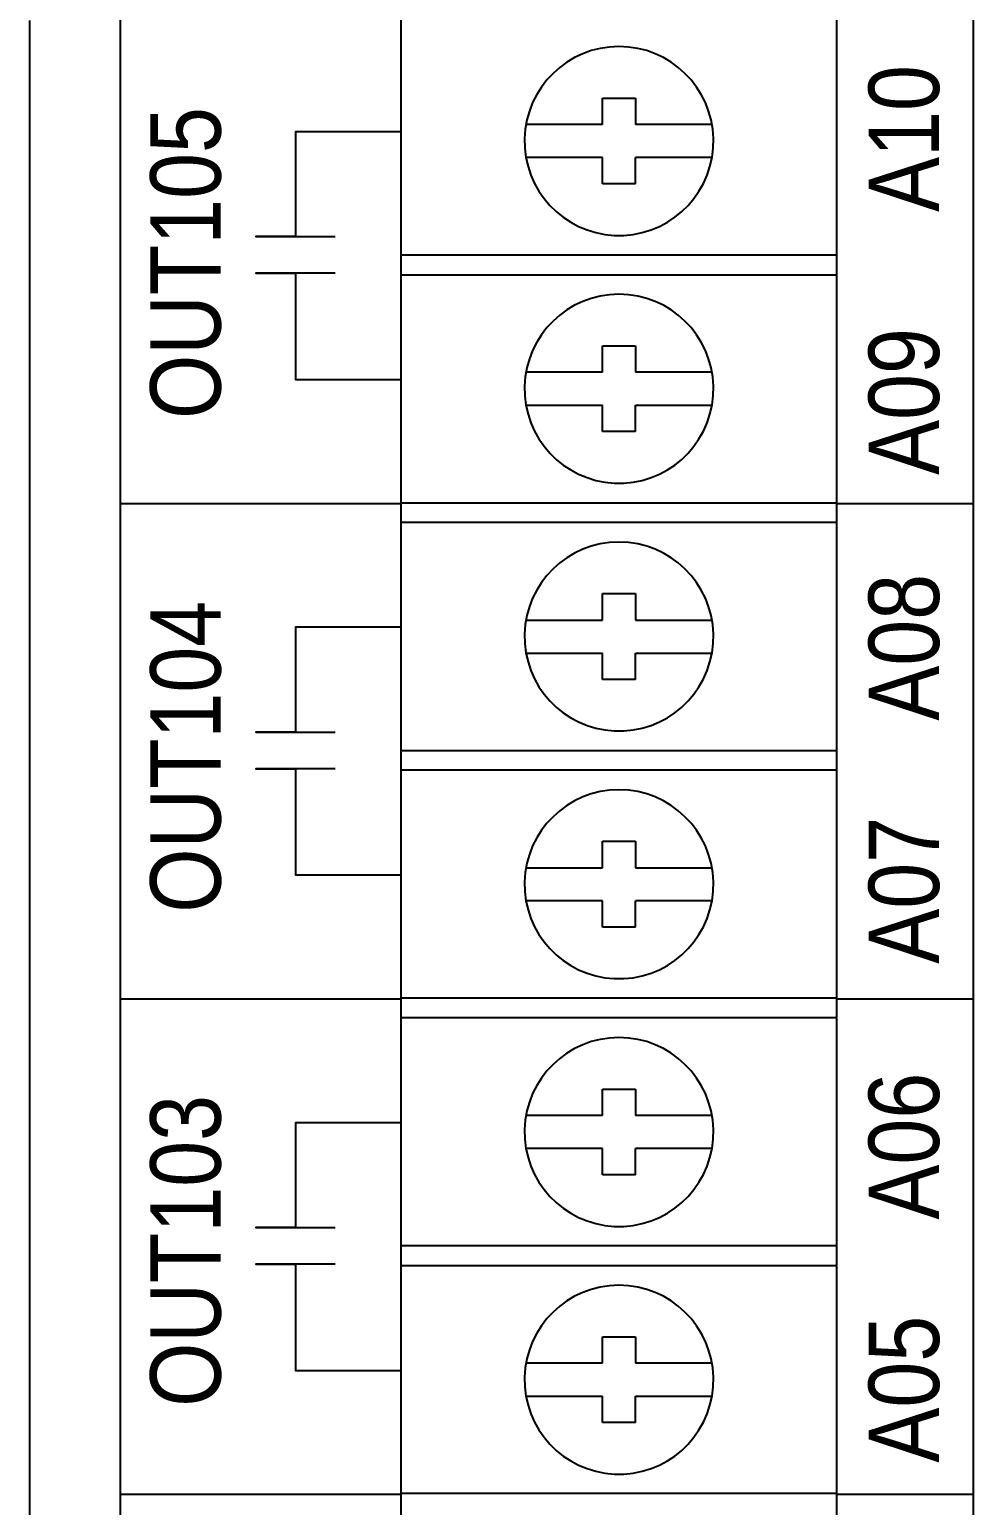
# Model space of a CAD drawing. Extents: x -11 to 35.7, y -8.8 to 26.3.
# Drawn here: x 19.577 to 21.006, y -4.214 to -1.98 of the extents above; entities that cross this region are included whole.
import ezdxf

# ---------------------------------------------------------------- set-up
doc = ezdxf.new("R2010")
doc.units = 0
doc.header["$MEASUREMENT"] = 0
doc.layers.add('5_00_DWG', color=7, linetype='CONTINUOUS')

msp = doc.modelspace()

# ---------------------------------------------------------------- linework, layer by layer
at = {"layer": '5_00_DWG'}
for points in [[(20.7995, -6.0871), (20.7995, 5.163), (20.1395, 5.163), (20.1395, -6.0871), (20.7995, -6.0871)], [(19.7146, -1.9163), (19.7146, -2.0183), (19.7146, -2.1197), (19.7146, -2.2204), (19.7146, -2.3204), (19.7146, -2.4198), (19.7146, -2.5183), (19.7146, -2.6161), (19.7146, -2.7131), (19.7146, -2.8092), (19.7146, -2.9043), (19.7146, -2.9985), (19.7146, -3.0918), (19.7146, -3.184), (19.7146, -3.2297), (19.7146, -3.2751), (19.7146, -3.3202), (19.7146, -3.3651), (19.7146, -3.4097), (19.7146, -3.454), (19.7146, -3.4979), (19.7146, -3.5416), (19.7146, -3.585), (19.7146, -3.6281), (19.7146, -3.6708), (19.7146, -3.7132), (19.7146, -3.7553), (19.7146, -3.7971), (19.7146, -3.8385), (19.7146, -3.8796), (19.7146, -3.9204), (19.7146, -3.9607), (19.7146, -4.0008), (19.7146, -4.0404), (19.7146, -4.0797), (19.7146, -4.1187), (19.7146, -4.1572), (19.7146, -4.1954), (19.7146, -4.2332)], [(21.0061, -4.2332), (21.0061, -4.1954), (21.0061, -4.1572), (21.0061, -4.1187), (21.0061, -4.0797), (21.0061, -4.0404), (21.0061, -4.0008), (21.0061, -3.9607), (21.0061, -3.9204), (21.0061, -3.8796), (21.0061, -3.8385), (21.0061, -3.7971), (21.0061, -3.7553), (21.0061, -3.7132), (21.0061, -3.6708), (21.0061, -3.6281), (21.0061, -3.585), (21.0061, -3.5416), (21.0061, -3.4979), (21.0061, -3.454), (21.0061, -3.4097), (21.0061, -3.3651), (21.0061, -3.3202), (21.0061, -3.2751), (21.0061, -3.2297), (21.0061, -3.184), (21.0061, -3.0918), (21.0061, -2.9985), (21.0061, -2.9043), (21.0061, -2.8092), (21.0061, -2.7131), (21.0061, -2.6161), (21.0061, -2.5183), (21.0061, -2.4198), (21.0061, -2.3204), (21.0061, -2.2204), (21.0061, -2.1197), (21.0061, -2.0183), (21.0061, -1.9163)], [(19.5772, -1.9668), (19.5772, -2.0551), (19.5772, -2.1429), (19.5772, -2.2301), (19.5772, -2.3168), (19.5772, -2.4029), (19.5772, -2.4884), (19.5772, -2.5733), (19.5772, -2.6576), (19.5772, -2.7413), (19.5772, -2.8243), (19.5772, -2.8656), (19.5772, -2.9067), (19.5772, -2.9477), (19.5772, -2.9885), (19.5772, -3.0291), (19.5772, -3.0695), (19.5772, -3.1098), (19.5772, -3.1499), (19.5772, -3.1899), (19.5772, -3.2296), (19.5772, -3.2692), (19.5772, -3.3086), (19.5772, -3.3478), (19.5772, -3.3869), (19.5772, -3.4257), (19.5772, -3.4644), (19.5772, -3.5029), (19.5772, -3.5412), (19.5772, -3.5793), (19.5772, -3.6173), (19.5772, -3.655), (19.5772, -3.6925), (19.5772, -3.7299), (19.5772, -3.767), (19.5772, -3.804), (19.5772, -3.8407), (19.5772, -3.8773), (19.5772, -3.9136), (19.5772, -3.9498), (19.5772, -3.9857), (19.5772, -4.0214), (19.5772, -4.0569), (19.5772, -4.0923), (19.5772, -4.1273), (19.5772, -4.1622), (19.5772, -4.1969), (19.5772, -4.2314)], [(20.4445, -2.0841), (20.4945, -2.0841)], [(20.4445, -2.1241), (20.4445, -2.0841)], [(20.4945, -2.0841), (20.4945, -2.1241)], [(20.1395, -2.135), (19.9797, -2.135), (19.9797, -2.2938), (19.9197, -2.2938), (20.0397, -2.2938)], [(20.4445, -2.1241), (20.3287, -2.1241)], [(20.6103, -2.1241), (20.4945, -2.1241)], [(20.4445, -2.1741), (20.3287, -2.1741)], [(20.4445, -2.214), (20.4445, -2.1741)], [(20.6103, -2.1741), (20.4945, -2.1741)], [(20.4945, -2.214), (20.4945, -2.1741)], [(20.4945, -2.214), (20.4445, -2.214)], [(20.1395, -2.3215), (20.7995, -2.3215)], [(20.0397, -2.3493), (19.9197, -2.3493), (19.9797, -2.3493), (19.9797, -2.51), (20.1395, -2.51)], [(20.1395, -2.3515), (20.7995, -2.3515)], [(20.4445, -2.4591), (20.4945, -2.4591)], [(20.4445, -2.4991), (20.4445, -2.4591)], [(20.4945, -2.4591), (20.4945, -2.4991)], [(20.4445, -2.4991), (20.3287, -2.4991)], [(20.6103, -2.4991), (20.4945, -2.4991)], [(20.3287, -2.5491), (20.4445, -2.5491)], [(20.4445, -2.589), (20.4445, -2.5491)], [(20.4945, -2.5491), (20.6103, -2.5491)], [(20.4945, -2.589), (20.4945, -2.5491)], [(20.4945, -2.589), (20.4445, -2.589)], [(19.7146, -2.6976), (20.1395, -2.6976)], [(20.1395, -2.6965), (20.7995, -2.6965)], [(20.7995, -2.6976), (21.0061, -2.6976)], [(20.7995, -2.7265), (20.1395, -2.7265)], [(20.4445, -2.8741), (20.4445, -2.8341)], [(20.4445, -2.8341), (20.4945, -2.8341)], [(20.4945, -2.8341), (20.4945, -2.8741)], [(20.3287, -2.8741), (20.4445, -2.8741)], [(20.4945, -2.8741), (20.6103, -2.8741)], [(20.1395, -2.885), (19.9797, -2.885), (19.9797, -3.0438), (19.9197, -3.0438), (20.0397, -3.0438)], [(20.3287, -2.9241), (20.4445, -2.9241)], [(20.4445, -2.964), (20.4445, -2.9241)], [(20.4945, -2.9241), (20.6103, -2.9241)], [(20.4945, -2.964), (20.4945, -2.9241)], [(20.4945, -2.964), (20.4445, -2.964)], [(20.1395, -3.0715), (20.7995, -3.0715)], [(20.0397, -3.0993), (19.9197, -3.0993), (19.9797, -3.0993), (19.9797, -3.26), (20.1395, -3.26)], [(20.7995, -3.1015), (20.1395, -3.1015)], [(20.4445, -3.2091), (20.4945, -3.2091)], [(20.4445, -3.2491), (20.4445, -3.2091)], [(20.4945, -3.2091), (20.4945, -3.2491)], [(20.3287, -3.2491), (20.4445, -3.2491)], [(20.4945, -3.2491), (20.6103, -3.2491)], [(20.4445, -3.2991), (20.3287, -3.2991)], [(20.4445, -3.339), (20.4445, -3.2991)], [(20.6103, -3.2991), (20.4945, -3.2991)], [(20.4945, -3.339), (20.4945, -3.2991)], [(20.4945, -3.339), (20.4445, -3.339)], [(19.7146, -3.4476), (20.1395, -3.4476)], [(20.7995, -3.4465), (20.1395, -3.4465)], [(20.7995, -3.4476), (21.0061, -3.4476)], [(20.7995, -3.4765), (20.1395, -3.4765)], [(20.4445, -3.5841), (20.4945, -3.5841)], [(20.4445, -3.6241), (20.4445, -3.5841)], [(20.4945, -3.5841), (20.4945, -3.6241)], [(20.1395, -3.635), (19.9797, -3.635), (19.9797, -3.7938), (19.9197, -3.7938), (20.0397, -3.7938)], [(20.4445, -3.6241), (20.3287, -3.6241)], [(20.6103, -3.6241), (20.4945, -3.6241)], [(20.4445, -3.6741), (20.3287, -3.6741)], [(20.4445, -3.714), (20.4445, -3.6741)], [(20.6103, -3.6741), (20.4945, -3.6741)], [(20.4945, -3.714), (20.4945, -3.6741)], [(20.4945, -3.714), (20.4445, -3.714)], [(20.7995, -3.8215), (20.1395, -3.8215)], [(20.0397, -3.8493), (19.9197, -3.8493), (19.9797, -3.8493), (19.9797, -4.01), (20.1395, -4.01)], [(20.7995, -3.8515), (20.1395, -3.8515)], [(20.4445, -3.9991), (20.4445, -3.9591)], [(20.4445, -3.9591), (20.4945, -3.9591)], [(20.4945, -3.9591), (20.4945, -3.9991)], [(20.4445, -3.9991), (20.3287, -3.9991)], [(20.6103, -3.9991), (20.4945, -3.9991)], [(20.3287, -4.0491), (20.4445, -4.0491)], [(20.4445, -4.089), (20.4445, -4.0491)], [(20.4945, -4.0491), (20.6103, -4.0491)], [(20.4945, -4.089), (20.4945, -4.0491)], [(20.4945, -4.089), (20.4445, -4.089)], [(20.1395, -4.1976), (19.7146, -4.1976)], [(20.7995, -4.1965), (20.1395, -4.1965)], [(21.0061, -4.1976), (20.7995, -4.1976)]]:
    msp.add_lwpolyline(points, dxfattribs=at)
for points in [[(20.4695, -2.0061), (20.4551, -2.0068), (20.4411, -2.0089), (20.4276, -2.0123), (20.4146, -2.017), (20.4023, -2.0228), (20.3906, -2.0298), (20.3797, -2.0378), (20.3696, -2.0468), (20.3604, -2.0566), (20.3521, -2.0674), (20.3449, -2.0788), (20.3388, -2.091), (20.3338, -2.1039), (20.3301, -2.1172), (20.3276, -2.1311), (20.3266, -2.1454), (20.3269, -2.1599), (20.3287, -2.174), (20.3318, -2.1876), (20.3361, -2.2007), (20.3417, -2.2133), (20.3484, -2.2251), (20.3561, -2.2362), (20.3649, -2.2465), (20.3745, -2.256), (20.3851, -2.2645), (20.3964, -2.272), (20.4084, -2.2784), (20.4211, -2.2836), (20.4343, -2.2877), (20.4481, -2.2905), (20.4623, -2.2919), (20.4768, -2.2919), (20.491, -2.2905), (20.5047, -2.2877), (20.518, -2.2836), (20.5306, -2.2784), (20.5427, -2.272), (20.554, -2.2645), (20.5645, -2.256), (20.5741, -2.2465), (20.5829, -2.2362), (20.5906, -2.2251), (20.5973, -2.2133), (20.6029, -2.2007), (20.6072, -2.1876), (20.6103, -2.174), (20.6121, -2.1599), (20.6125, -2.1454), (20.6114, -2.1311), (20.609, -2.1172), (20.6052, -2.1039), (20.6002, -2.091), (20.5941, -2.0788), (20.5869, -2.0674), (20.5786, -2.0566), (20.5694, -2.0468), (20.5593, -2.0378), (20.5484, -2.0298), (20.5367, -2.0228), (20.5244, -2.017), (20.5114, -2.0123), (20.4979, -2.0089), (20.4839, -2.0068)], [(20.4695, -2.3811), (20.4551, -2.3818), (20.4411, -2.3839), (20.4276, -2.3873), (20.4146, -2.392), (20.4023, -2.3978), (20.3906, -2.4048), (20.3797, -2.4128), (20.3696, -2.4218), (20.3604, -2.4316), (20.3521, -2.4424), (20.3449, -2.4538), (20.3388, -2.466), (20.3338, -2.4789), (20.3301, -2.4922), (20.3276, -2.5061), (20.3266, -2.5204), (20.3269, -2.5349), (20.3287, -2.549), (20.3318, -2.5626), (20.3361, -2.5757), (20.3417, -2.5883), (20.3484, -2.6001), (20.3561, -2.6112), (20.3649, -2.6215), (20.3745, -2.631), (20.3851, -2.6395), (20.3964, -2.647), (20.4084, -2.6534), (20.4211, -2.6586), (20.4343, -2.6627), (20.4481, -2.6655), (20.4623, -2.6669), (20.4768, -2.6669), (20.491, -2.6655), (20.5047, -2.6627), (20.518, -2.6586), (20.5306, -2.6534), (20.5427, -2.647), (20.554, -2.6395), (20.5645, -2.631), (20.5741, -2.6215), (20.5829, -2.6112), (20.5906, -2.6001), (20.5973, -2.5883), (20.6029, -2.5757), (20.6072, -2.5626), (20.6103, -2.549), (20.6121, -2.5349), (20.6125, -2.5204), (20.6114, -2.5061), (20.609, -2.4922), (20.6052, -2.4789), (20.6002, -2.466), (20.5941, -2.4538), (20.5869, -2.4424), (20.5786, -2.4316), (20.5694, -2.4218), (20.5593, -2.4128), (20.5484, -2.4048), (20.5367, -2.3978), (20.5244, -2.392), (20.5114, -2.3873), (20.4979, -2.3839), (20.4839, -2.3818)], [(20.4695, -2.7561), (20.4551, -2.7568), (20.4411, -2.7589), (20.4276, -2.7623), (20.4146, -2.767), (20.4023, -2.7728), (20.3906, -2.7798), (20.3797, -2.7878), (20.3696, -2.7968), (20.3604, -2.8066), (20.3521, -2.8174), (20.3449, -2.8288), (20.3388, -2.841), (20.3338, -2.8539), (20.3301, -2.8672), (20.3276, -2.8811), (20.3266, -2.8954), (20.3269, -2.9099), (20.3287, -2.924), (20.3318, -2.9376), (20.3361, -2.9507), (20.3417, -2.9633), (20.3484, -2.9751), (20.3561, -2.9862), (20.3649, -2.9965), (20.3745, -3.006), (20.3851, -3.0145), (20.3964, -3.022), (20.4084, -3.0284), (20.4211, -3.0336), (20.4343, -3.0377), (20.4481, -3.0405), (20.4623, -3.0419), (20.4768, -3.0419), (20.491, -3.0405), (20.5047, -3.0377), (20.518, -3.0336), (20.5306, -3.0284), (20.5427, -3.022), (20.554, -3.0145), (20.5645, -3.006), (20.5741, -2.9965), (20.5829, -2.9862), (20.5906, -2.9751), (20.5973, -2.9633), (20.6029, -2.9507), (20.6072, -2.9376), (20.6103, -2.924), (20.6121, -2.9099), (20.6125, -2.8954), (20.6114, -2.8811), (20.609, -2.8672), (20.6052, -2.8539), (20.6002, -2.841), (20.5941, -2.8288), (20.5869, -2.8174), (20.5786, -2.8066), (20.5694, -2.7968), (20.5593, -2.7878), (20.5484, -2.7798), (20.5367, -2.7728), (20.5244, -2.767), (20.5114, -2.7623), (20.4979, -2.7589), (20.4839, -2.7568)], [(20.4695, -3.1311), (20.4551, -3.1318), (20.4411, -3.1339), (20.4276, -3.1373), (20.4146, -3.142), (20.4023, -3.1478), (20.3906, -3.1548), (20.3797, -3.1628), (20.3696, -3.1718), (20.3604, -3.1816), (20.3521, -3.1924), (20.3449, -3.2038), (20.3388, -3.216), (20.3338, -3.2289), (20.3301, -3.2422), (20.3276, -3.2561), (20.3266, -3.2704), (20.3269, -3.2849), (20.3287, -3.299), (20.3318, -3.3126), (20.3361, -3.3257), (20.3417, -3.3383), (20.3484, -3.3501), (20.3561, -3.3612), (20.3649, -3.3715), (20.3745, -3.381), (20.3851, -3.3895), (20.3964, -3.397), (20.4084, -3.4034), (20.4211, -3.4086), (20.4343, -3.4127), (20.4481, -3.4155), (20.4623, -3.4169), (20.4768, -3.4169), (20.491, -3.4155), (20.5047, -3.4127), (20.518, -3.4086), (20.5306, -3.4034), (20.5427, -3.397), (20.554, -3.3895), (20.5645, -3.381), (20.5741, -3.3715), (20.5829, -3.3612), (20.5906, -3.3501), (20.5973, -3.3383), (20.6029, -3.3257), (20.6072, -3.3126), (20.6103, -3.299), (20.6121, -3.2849), (20.6125, -3.2704), (20.6114, -3.2561), (20.609, -3.2422), (20.6052, -3.2289), (20.6002, -3.216), (20.5941, -3.2038), (20.5869, -3.1924), (20.5786, -3.1816), (20.5694, -3.1718), (20.5593, -3.1628), (20.5484, -3.1548), (20.5367, -3.1478), (20.5244, -3.142), (20.5114, -3.1373), (20.4979, -3.1339), (20.4839, -3.1318)], [(20.4695, -3.5061), (20.4551, -3.5068), (20.4411, -3.5089), (20.4276, -3.5123), (20.4146, -3.517), (20.4023, -3.5228), (20.3906, -3.5298), (20.3797, -3.5378), (20.3696, -3.5468), (20.3604, -3.5566), (20.3521, -3.5674), (20.3449, -3.5788), (20.3388, -3.591), (20.3338, -3.6039), (20.3301, -3.6172), (20.3276, -3.6311), (20.3266, -3.6454), (20.3269, -3.6599), (20.3287, -3.674), (20.3318, -3.6876), (20.3361, -3.7007), (20.3417, -3.7133), (20.3484, -3.7251), (20.3561, -3.7362), (20.3649, -3.7465), (20.3745, -3.756), (20.3851, -3.7645), (20.3964, -3.772), (20.4084, -3.7784), (20.4211, -3.7836), (20.4343, -3.7877), (20.4481, -3.7905), (20.4623, -3.7919), (20.4768, -3.7919), (20.491, -3.7905), (20.5047, -3.7877), (20.518, -3.7836), (20.5306, -3.7784), (20.5427, -3.772), (20.554, -3.7645), (20.5645, -3.756), (20.5741, -3.7465), (20.5829, -3.7362), (20.5906, -3.7251), (20.5973, -3.7133), (20.6029, -3.7007), (20.6072, -3.6876), (20.6103, -3.674), (20.6121, -3.6599), (20.6125, -3.6454), (20.6114, -3.6311), (20.609, -3.6172), (20.6052, -3.6039), (20.6002, -3.591), (20.5941, -3.5788), (20.5869, -3.5674), (20.5786, -3.5566), (20.5694, -3.5468), (20.5593, -3.5378), (20.5484, -3.5298), (20.5367, -3.5228), (20.5244, -3.517), (20.5114, -3.5123), (20.4979, -3.5089), (20.4839, -3.5068)], [(20.4695, -3.8811), (20.4551, -3.8818), (20.4411, -3.8839), (20.4276, -3.8873), (20.4146, -3.892), (20.4023, -3.8978), (20.3906, -3.9048), (20.3797, -3.9128), (20.3696, -3.9218), (20.3604, -3.9316), (20.3521, -3.9424), (20.3449, -3.9538), (20.3388, -3.966), (20.3338, -3.9789), (20.3301, -3.9922), (20.3276, -4.0061), (20.3266, -4.0204), (20.3269, -4.0349), (20.3287, -4.049), (20.3318, -4.0626), (20.3361, -4.0757), (20.3417, -4.0883), (20.3484, -4.1001), (20.3561, -4.1112), (20.3649, -4.1215), (20.3745, -4.131), (20.3851, -4.1395), (20.3964, -4.147), (20.4084, -4.1534), (20.4211, -4.1586), (20.4343, -4.1627), (20.4481, -4.1655), (20.4623, -4.1669), (20.4768, -4.1669), (20.491, -4.1655), (20.5047, -4.1627), (20.518, -4.1586), (20.5306, -4.1534), (20.5427, -4.147), (20.554, -4.1395), (20.5645, -4.131), (20.5741, -4.1215), (20.5829, -4.1112), (20.5906, -4.1001), (20.5973, -4.0883), (20.6029, -4.0757), (20.6072, -4.0626), (20.6103, -4.049), (20.6121, -4.0349), (20.6125, -4.0204), (20.6114, -4.0061), (20.609, -3.9922), (20.6052, -3.9789), (20.6002, -3.966), (20.5941, -3.9538), (20.5869, -3.9424), (20.5786, -3.9316), (20.5694, -3.9218), (20.5593, -3.9128), (20.5484, -3.9048), (20.5367, -3.8978), (20.5244, -3.892), (20.5114, -3.8873), (20.4979, -3.8839), (20.4839, -3.8818)]]:
    msp.add_lwpolyline(points, close=True, dxfattribs=at)

# ---------------------------------------------------------------- texts
at = {"layer": '5_00_DWG', "char_height": 0.106722, "attachment_point": 7, "rotation": 90}
for s, insert in [('\\fInterstate-Regular|b0|i0|c0|p34;\\W0.875;A10', (20.9555, -2.2564)), ('\\fInterstate-Regular|b0|i0|c0|p34;\\W0.875;OUT105', (19.8681, -2.5697)), ('\\fInterstate-Regular|b0|i0|c0|p34;\\W0.875;A09', (20.9555, -2.6545)), ('\\fInterstate-Regular|b0|i0|c0|p34;\\W0.875;A08', (20.9555, -3.0265)), ('\\fInterstate-Regular|b0|i0|c0|p34;\\W0.875;OUT104', (19.8681, -3.3171)), ('\\fInterstate-Regular|b0|i0|c0|p34;\\W0.875;A07', (20.9555, -3.3944)), ('\\fInterstate-Regular|b0|i0|c0|p34;\\W0.875;A06', (20.9555, -3.7816)), ('\\fInterstate-Regular|b0|i0|c0|p34;\\W0.875;OUT103', (19.8681, -4.065)), ('\\fInterstate-Regular|b0|i0|c0|p34;\\W0.875;A05', (20.9555, -4.1495))]:
    msp.add_mtext(s, dxfattribs=dict(at, insert=insert))

doc.saveas('drawing.dxf')
